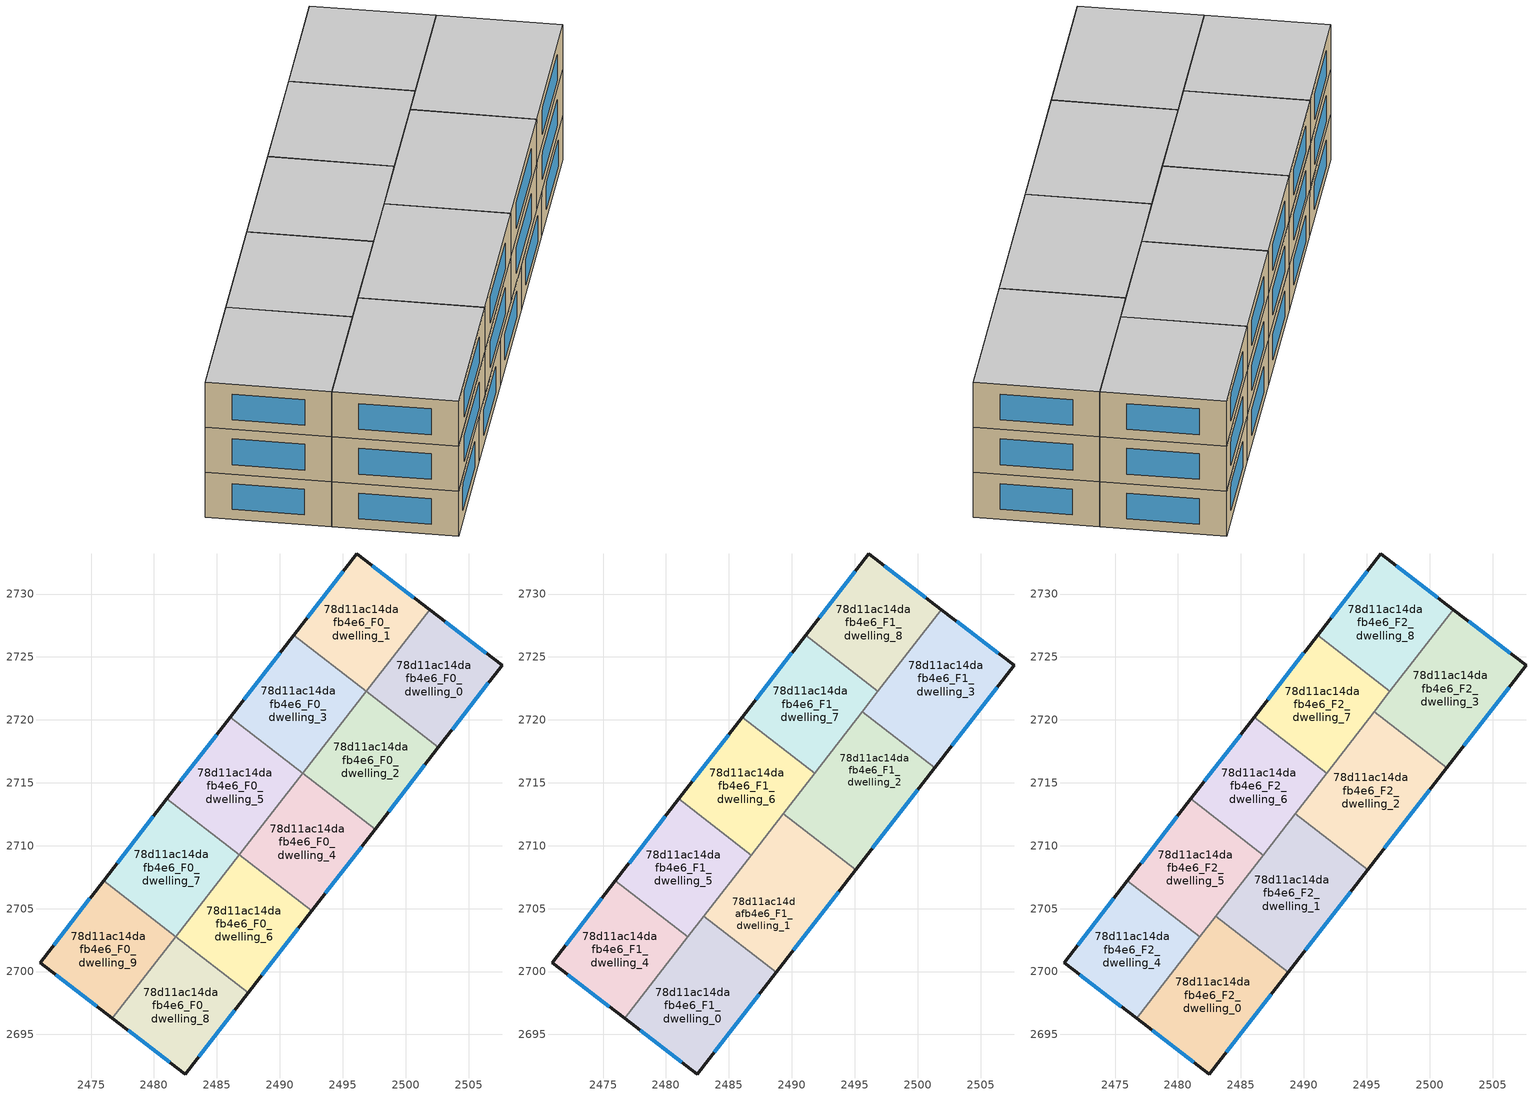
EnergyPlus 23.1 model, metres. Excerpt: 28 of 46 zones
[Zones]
78d11ac14dafb4e6_F0_dwelling_0
 floor ground (EU_floor_Construction): 2507.66,2724.33 2502.61,2717.81 2496.86,2722.26 2501.9,2728.76 z0
 wall outside (EU_wall_Construction): 2502.61,2717.81 2507.66,2724.33 2501.9,2728.76 z0:3
 wall to 78d11ac14dafb4e6_F0_dwelling_1 (EU_wall_Construction): 2501.9,2728.76 2496.86,2722.26 z0:3
 wall to 78d11ac14dafb4e6_F0_dwelling_2 (EU_wall_Construction): 2496.86,2722.26 2502.61,2717.81 z0:3
 window (EU_Window_Construction): 2506.43,2725.28 2503.13,2727.81 / 2503.69,2719.21 2506.58,2722.94 z0.64:2.36
78d11ac14dafb4e6_F0_dwelling_1
 floor ground (EU_floor_Construction): 2501.9,2728.76 2496.86,2722.26 2491.1,2726.73 2496.12,2733.21 z0
 wall outside (EU_wall_Construction): 2501.9,2728.76 2496.12,2733.21 2491.1,2726.73 z0:3
 wall to 78d11ac14dafb4e6_F0_dwelling_3 (EU_wall_Construction): 2491.1,2726.73 2496.85,2722.27 z0:3
 wall to 78d11ac14dafb4e6_F0_dwelling_2 (EU_wall_Construction): 2496.85,2722.27 2496.86,2722.26 z0:3
 window (EU_Window_Construction): 2495.04,2731.82 2492.17,2728.12 / 2500.66,2729.71 2497.36,2732.25 z0.64:2.36
78d11ac14dafb4e6_F0_dwelling_2
 floor ground (EU_floor_Construction): 2502.61,2717.81 2497.57,2711.31 2491.82,2715.77 2496.85,2722.27 z0
 wall outside (EU_wall_Construction): 2497.57,2711.31 2502.61,2717.81 z0:3
 wall to 78d11ac14dafb4e6_F0_dwelling_3 (EU_wall_Construction): 2496.85,2722.27 2491.82,2715.77 z0:3
 wall to 78d11ac14dafb4e6_F0_dwelling_4 (EU_wall_Construction): 2491.82,2715.77 2497.57,2711.31 z0:3
 window (EU_Window_Construction): 2498.65,2712.71 2501.53,2716.42 z0.64:2.36
78d11ac14dafb4e6_F0_dwelling_3
 floor ground (EU_floor_Construction): 2496.85,2722.27 2491.82,2715.77 2486.07,2720.23 2491.1,2726.73 z0
 wall outside (EU_wall_Construction): 2491.1,2726.73 2486.07,2720.23 z0:3
 wall to 78d11ac14dafb4e6_F0_dwelling_5 (EU_wall_Construction): 2486.07,2720.23 2491.82,2715.77 z0:3
 window (EU_Window_Construction): 2490.02,2725.34 2487.14,2721.62 z0.64:2.36
78d11ac14dafb4e6_F0_dwelling_4
 floor ground (EU_floor_Construction): 2497.57,2711.31 2492.54,2704.82 2486.79,2709.27 2491.82,2715.77 z0
 wall outside (EU_wall_Construction): 2492.54,2704.82 2497.57,2711.31 z0:3
 wall to 78d11ac14dafb4e6_F0_dwelling_5 (EU_wall_Construction): 2491.82,2715.77 2486.79,2709.27 z0:3
 wall to 78d11ac14dafb4e6_F0_dwelling_6 (EU_wall_Construction): 2486.79,2709.27 2492.54,2704.82 z0:3
 window (EU_Window_Construction): 2493.62,2706.21 2496.5,2709.92 z0.64:2.36
78d11ac14dafb4e6_F0_dwelling_5
 floor ground (EU_floor_Construction): 2491.82,2715.77 2486.79,2709.27 2481.03,2713.73 2486.07,2720.23 z0
 wall outside (EU_wall_Construction): 2486.07,2720.23 2481.03,2713.73 z0:3
 wall to 78d11ac14dafb4e6_F0_dwelling_7 (EU_wall_Construction): 2481.03,2713.73 2486.79,2709.27 z0:3
 window (EU_Window_Construction): 2484.99,2718.84 2482.11,2715.12 z0.64:2.36
 ceiling adiabatic (EU_roof_Construction): 2486.79,2709.27 2491.81,2715.76 2486.06,2720.22 2481.03,2713.73 z3
78d11ac14dafb4e6_F0_dwelling_6
 floor ground (EU_floor_Construction): 2492.54,2704.82 2487.51,2698.32 2481.75,2702.77 2486.79,2709.27 z0
 wall outside (EU_wall_Construction): 2487.51,2698.32 2492.54,2704.82 z0:3
 wall to 78d11ac14dafb4e6_F0_dwelling_7 (EU_wall_Construction): 2486.79,2709.27 2481.75,2702.77 z0:3
 wall to 78d11ac14dafb4e6_F0_dwelling_8 (EU_wall_Construction): 2481.75,2702.77 2487.51,2698.32 z0:3
 window (EU_Window_Construction): 2488.58,2699.71 2491.46,2703.42 z0.64:2.36
78d11ac14dafb4e6_F0_dwelling_7
 floor ground (EU_floor_Construction): 2486.79,2709.27 2481.75,2702.77 2476,2707.23 2481.03,2713.73 z0
 wall outside (EU_wall_Construction): 2481.03,2713.73 2476,2707.23 z0:3
 wall to 78d11ac14dafb4e6_F0_dwelling_9 (EU_wall_Construction): 2476,2707.23 2481.74,2702.78 z0:3
 wall to 78d11ac14dafb4e6_F0_dwelling_8 (EU_wall_Construction): 2481.74,2702.78 2481.75,2702.77 z0:3
 window (EU_Window_Construction): 2479.95,2712.34 2477.08,2708.62 z0.64:2.36
78d11ac14dafb4e6_F0_dwelling_8
 floor ground (EU_floor_Construction): 2487.51,2698.32 2482.49,2691.84 2476.71,2696.28 2481.74,2702.78 z0
 wall outside (EU_wall_Construction): 2476.71,2696.28 2482.49,2691.84 2487.51,2698.32 z0:3
 wall to 78d11ac14dafb4e6_F0_dwelling_9 (EU_wall_Construction): 2481.74,2702.78 2476.71,2696.28 z0:3
 window (EU_Window_Construction): 2483.56,2693.23 2486.43,2696.93 / 2477.95,2695.33 2481.25,2692.79 z0.64:2.36
78d11ac14dafb4e6_F0_dwelling_9
 floor ground (EU_floor_Construction): 2481.74,2702.78 2476.71,2696.28 2470.95,2700.71 2476,2707.23 z0
 wall outside (EU_wall_Construction): 2476,2707.23 2470.95,2700.71 2476.71,2696.28 z0:3
 window (EU_Window_Construction): 2474.92,2705.83 2472.03,2702.11 / 2472.18,2699.76 2475.47,2697.23 z0.64:2.36
78d11ac14dafb4e6_F1_dwelling_0
 floor to 78d11ac14dafb4e6_F0_dwelling_8 (EU_floor_Construction): 2487.51,2698.32 2482.49,2691.84 2476.72,2696.27 2481.75,2702.77 z3
 floor to 78d11ac14dafb4e6_F0_dwelling_6 (EU_floor_Construction): 2488.77,2699.95 2487.51,2698.32 2481.75,2702.77 2483.02,2704.41 z3
 wall outside (EU_wall_Construction): 2476.72,2696.27 2482.49,2691.84 2488.77,2699.95 z3:6
 wall to 78d11ac14dafb4e6_F1_dwelling_1 (EU_wall_Construction): 2488.77,2699.95 2483.02,2704.41 z3:6
 wall to 78d11ac14dafb4e6_F1_dwelling_4 (EU_wall_Construction): 2481.74,2702.76 2476.72,2696.27 z3:6
 wall to 78d11ac14dafb4e6_F1_dwelling_5 (EU_wall_Construction): 2483.02,2704.41 2481.74,2702.76 z3:6
 window (EU_Window_Construction): 2483.83,2693.58 2487.43,2698.21 / 2477.95,2695.32 2481.25,2692.79 z3.64:5.36
78d11ac14dafb4e6_F1_dwelling_1
 floor to 78d11ac14dafb4e6_F0_dwelling_6 (EU_floor_Construction): 2492.54,2704.82 2488.77,2699.95 2483.02,2704.41 2486.79,2709.27 z3
 floor to 78d11ac14dafb4e6_F0_dwelling_4 (EU_floor_Construction): 2495.07,2708.08 2492.54,2704.82 2486.79,2709.27 2489.31,2712.53 z3
 wall outside (EU_wall_Construction): 2488.77,2699.95 2495.07,2708.08 z3:6
 wall to 78d11ac14dafb4e6_F1_dwelling_2 (EU_wall_Construction): 2495.07,2708.08 2489.31,2712.53 z3:6
 wall to 78d11ac14dafb4e6_F1_dwelling_5 (EU_wall_Construction): 2486.78,2709.26 2483.02,2704.41 z3:6
 wall to 78d11ac14dafb4e6_F1_dwelling_6 (EU_wall_Construction): 2489.31,2712.53 2486.78,2709.26 z3:6
 window (EU_Window_Construction): 2490.12,2701.69 2493.72,2706.33 z3.64:5.36
78d11ac14dafb4e6_F1_dwelling_2
 floor to 78d11ac14dafb4e6_F0_dwelling_2 (EU_floor_Construction): 2501.36,2716.2 2497.57,2711.31 2491.82,2715.77 2495.6,2720.66 z3
 floor to 78d11ac14dafb4e6_F0_dwelling_4 (EU_floor_Construction): 2497.57,2711.31 2495.07,2708.08 2489.31,2712.53 2491.82,2715.77 z3
 wall outside (EU_wall_Construction): 2495.07,2708.08 2501.36,2716.2 z3:6
 wall to 78d11ac14dafb4e6_F1_dwelling_3 (EU_wall_Construction): 2501.36,2716.2 2495.6,2720.66 z3:6
 wall to 78d11ac14dafb4e6_F1_dwelling_7 (EU_wall_Construction): 2495.6,2720.66 2491.81,2715.76 z3:6
 wall to 78d11ac14dafb4e6_F1_dwelling_6 (EU_wall_Construction): 2491.81,2715.76 2489.31,2712.53 z3:6
 window (EU_Window_Construction): 2496.41,2709.82 2500.01,2714.46 z3.64:5.36
78d11ac14dafb4e6_F1_dwelling_3
 floor to 78d11ac14dafb4e6_F0_dwelling_0 (EU_floor_Construction): 2507.66,2724.33 2502.61,2717.81 2496.86,2722.26 2501.9,2728.76 z3
 floor to 78d11ac14dafb4e6_F0_dwelling_1 (EU_floor_Construction): 2501.9,2728.76 2496.86,2722.26 2496.86,2722.27 2501.89,2728.77 z3
 floor to 78d11ac14dafb4e6_F0_dwelling_2 (EU_floor_Construction): 2502.61,2717.81 2501.36,2716.2 2495.6,2720.66 2496.85,2722.27 z3
 wall outside (EU_wall_Construction): 2501.36,2716.2 2507.66,2724.33 2501.89,2728.77 z3:6
 wall to 78d11ac14dafb4e6_F1_dwelling_8 (EU_wall_Construction): 2501.89,2728.77 2496.85,2722.26 z3:6
 wall to 78d11ac14dafb4e6_F1_dwelling_7 (EU_wall_Construction): 2496.85,2722.26 2495.6,2720.66 z3:6
 window (EU_Window_Construction): 2506.42,2725.28 2503.13,2727.82 / 2502.71,2717.94 2506.31,2722.59 z3.64:5.36
78d11ac14dafb4e6_F1_dwelling_4
 floor to 78d11ac14dafb4e6_F0_dwelling_9 (EU_floor_Construction): 2481.73,2702.77 2476.71,2696.28 2470.95,2700.71 2475.99,2707.22 z3
 floor to 78d11ac14dafb4e6_F0_dwelling_8 (EU_floor_Construction): 2481.74,2702.76 2476.72,2696.27 2476.71,2696.28 2481.73,2702.77 z3
 wall outside (EU_wall_Construction): 2475.99,2707.22 2470.95,2700.71 2476.72,2696.27 z3:6
 wall to 78d11ac14dafb4e6_F1_dwelling_5 (EU_wall_Construction): 2481.74,2702.76 2475.99,2707.22 z3:6
 window (EU_Window_Construction): 2472.18,2699.76 2475.48,2697.22 / 2474.91,2705.82 2472.03,2702.1 z3.64:5.36
78d11ac14dafb4e6_F1_dwelling_5
 floor to 78d11ac14dafb4e6_F0_dwelling_7 (EU_floor_Construction): 2486.78,2709.26 2481.75,2702.77 2476,2707.23 2481.02,2713.72 z3
 floor to 78d11ac14dafb4e6_F0_dwelling_9 (EU_floor_Construction): 2481.74,2702.78 2481.73,2702.77 2475.99,2707.22 2476,2707.23 z3
 wall outside (EU_wall_Construction): 2481.02,2713.72 2475.99,2707.22 z3:6
 wall to 78d11ac14dafb4e6_F1_dwelling_6 (EU_wall_Construction): 2486.78,2709.26 2481.02,2713.72 z3:6
 window (EU_Window_Construction): 2479.94,2712.33 2477.07,2708.61 z3.64:5.36
78d11ac14dafb4e6_F1_dwelling_6
 floor to 78d11ac14dafb4e6_F0_dwelling_7 (EU_floor_Construction): 2486.79,2709.27 2486.78,2709.26 2481.02,2713.72 2481.03,2713.73 z3
 floor adiabatic (EU_floor_Construction): 2491.81,2715.76 2486.78,2709.26 2486.79,2709.27 2481.03,2713.73 2481.02,2713.72 2486.06,2720.22 z3
 wall outside (EU_wall_Construction): 2486.06,2720.22 2481.02,2713.72 z3:6
 wall to 78d11ac14dafb4e6_F1_dwelling_7 (EU_wall_Construction): 2491.81,2715.76 2486.06,2720.22 z3:6
 window (EU_Window_Construction): 2484.98,2718.83 2482.1,2715.11 z3.64:5.36
78d11ac14dafb4e6_F1_dwelling_7
 floor to 78d11ac14dafb4e6_F0_dwelling_3 (EU_floor_Construction): 2496.85,2722.26 2491.82,2715.77 2486.07,2720.23 2491.09,2726.72 z3
 floor to 78d11ac14dafb4e6_F0_dwelling_5 (EU_floor_Construction): 2491.82,2715.77 2491.81,2715.76 2486.06,2720.22 2486.07,2720.23 z3
 wall outside (EU_wall_Construction): 2491.09,2726.72 2486.06,2720.22 z3:6
 wall to 78d11ac14dafb4e6_F1_dwelling_8 (EU_wall_Construction): 2496.85,2722.26 2491.09,2726.72 z3:6
 window (EU_Window_Construction): 2490.01,2725.32 2487.14,2721.61 z3.64:5.36
78d11ac14dafb4e6_F1_dwelling_8
 floor to 78d11ac14dafb4e6_F0_dwelling_1 (EU_floor_Construction): 2501.89,2728.77 2496.85,2722.27 2491.1,2726.73 2496.12,2733.21 z3
 floor to 78d11ac14dafb4e6_F0_dwelling_3 (EU_floor_Construction): 2496.85,2722.27 2496.85,2722.26 2491.09,2726.72 2491.1,2726.73 z3
 wall outside (EU_wall_Construction): 2501.89,2728.77 2496.12,2733.21 2491.09,2726.72 z3:6
 window (EU_Window_Construction): 2495.04,2731.82 2492.17,2728.11 / 2500.65,2729.72 2497.35,2732.26 z3.64:5.36
78d11ac14dafb4e6_F2_dwelling_0
 floor to 78d11ac14dafb4e6_F1_dwelling_0 (EU_floor_Construction): 2488.77,2699.95 2482.49,2691.84 2476.72,2696.27 2483.02,2704.41 z6
 wall outside (EU_wall_Construction): 2476.72,2696.27 2482.49,2691.84 2488.77,2699.95 z6:9
 wall to 78d11ac14dafb4e6_F2_dwelling_1 (EU_wall_Construction): 2488.77,2699.95 2483.02,2704.41 z6:9
 wall to 78d11ac14dafb4e6_F2_dwelling_4 (EU_wall_Construction): 2481.74,2702.76 2476.72,2696.27 z6:9
 wall to 78d11ac14dafb4e6_F2_dwelling_5 (EU_wall_Construction): 2483.02,2704.41 2481.74,2702.76 z6:9
 window (EU_Window_Construction): 2483.83,2693.58 2487.43,2698.21 / 2477.95,2695.32 2481.25,2692.79 z6.64:8.36
 ceiling to 78d11ac14dafb4e6_F3_dwelling_0 (EU_floor_Construction): 2482.49,2691.84 2488.77,2699.95 2483.02,2704.41 2476.72,2696.27 z9
78d11ac14dafb4e6_F2_dwelling_1
 floor to 78d11ac14dafb4e6_F1_dwelling_1 (EU_floor_Construction): 2495.07,2708.08 2488.77,2699.95 2483.02,2704.41 2489.31,2712.53 z6
 wall outside (EU_wall_Construction): 2488.77,2699.95 2495.07,2708.08 z6:9
 wall to 78d11ac14dafb4e6_F2_dwelling_2 (EU_wall_Construction): 2495.07,2708.08 2489.31,2712.53 z6:9
 wall to 78d11ac14dafb4e6_F2_dwelling_5 (EU_wall_Construction): 2486.78,2709.26 2483.02,2704.41 z6:9
 wall to 78d11ac14dafb4e6_F2_dwelling_6 (EU_wall_Construction): 2489.31,2712.53 2486.78,2709.26 z6:9
 window (EU_Window_Construction): 2490.12,2701.69 2493.72,2706.33 z6.64:8.36
 ceiling to 78d11ac14dafb4e6_F3_dwelling_1 (EU_floor_Construction): 2488.77,2699.95 2495.07,2708.08 2489.31,2712.53 2483.02,2704.41 z9
78d11ac14dafb4e6_F2_dwelling_2
 floor to 78d11ac14dafb4e6_F1_dwelling_2 (EU_floor_Construction): 2501.36,2716.2 2495.07,2708.08 2489.31,2712.53 2495.6,2720.66 z6
 wall outside (EU_wall_Construction): 2495.07,2708.08 2501.36,2716.2 z6:9
 wall to 78d11ac14dafb4e6_F2_dwelling_3 (EU_wall_Construction): 2501.36,2716.2 2495.6,2720.66 z6:9
 wall to 78d11ac14dafb4e6_F2_dwelling_7 (EU_wall_Construction): 2495.6,2720.66 2491.81,2715.76 z6:9
 wall to 78d11ac14dafb4e6_F2_dwelling_6 (EU_wall_Construction): 2491.81,2715.76 2489.31,2712.53 z6:9
 window (EU_Window_Construction): 2496.41,2709.82 2500.01,2714.46 z6.64:8.36
 ceiling to 78d11ac14dafb4e6_F3_dwelling_2 (EU_floor_Construction): 2495.07,2708.08 2501.36,2716.2 2495.6,2720.66 2489.31,2712.53 z9
78d11ac14dafb4e6_F2_dwelling_3
 floor to 78d11ac14dafb4e6_F1_dwelling_3 (EU_floor_Construction): 2507.66,2724.33 2501.36,2716.2 2495.6,2720.66 2501.89,2728.77 z6
 wall outside (EU_wall_Construction): 2501.36,2716.2 2507.66,2724.33 2501.89,2728.77 z6:9
 wall to 78d11ac14dafb4e6_F2_dwelling_8 (EU_wall_Construction): 2501.89,2728.77 2496.85,2722.26 z6:9
 wall to 78d11ac14dafb4e6_F2_dwelling_7 (EU_wall_Construction): 2496.85,2722.26 2495.6,2720.66 z6:9
 window (EU_Window_Construction): 2506.42,2725.28 2503.13,2727.82 / 2502.71,2717.94 2506.31,2722.59 z6.64:8.36
 ceiling to 78d11ac14dafb4e6_F3_dwelling_3 (EU_floor_Construction): 2501.36,2716.2 2507.66,2724.33 2501.89,2728.77 2495.6,2720.66 z9
78d11ac14dafb4e6_F2_dwelling_4
 floor to 78d11ac14dafb4e6_F1_dwelling_4 (EU_floor_Construction): 2481.74,2702.76 2476.72,2696.27 2470.95,2700.71 2475.99,2707.22 z6
 wall outside (EU_wall_Construction): 2475.99,2707.22 2470.95,2700.71 2476.72,2696.27 z6:9
 wall to 78d11ac14dafb4e6_F2_dwelling_5 (EU_wall_Construction): 2481.74,2702.76 2475.99,2707.22 z6:9
 window (EU_Window_Construction): 2472.18,2699.76 2475.48,2697.22 / 2474.91,2705.82 2472.03,2702.1 z6.64:8.36
 ceiling to 78d11ac14dafb4e6_F3_dwelling_4 (EU_floor_Construction): 2476.72,2696.27 2481.74,2702.76 2475.99,2707.22 2470.95,2700.71 z9
78d11ac14dafb4e6_F2_dwelling_5
 floor to 78d11ac14dafb4e6_F1_dwelling_5 (EU_floor_Construction): 2486.78,2709.26 2481.74,2702.76 2475.99,2707.22 2481.02,2713.72 z6
 wall outside (EU_wall_Construction): 2481.02,2713.72 2475.99,2707.22 z6:9
 wall to 78d11ac14dafb4e6_F2_dwelling_6 (EU_wall_Construction): 2486.78,2709.26 2481.02,2713.72 z6:9
 window (EU_Window_Construction): 2479.94,2712.33 2477.07,2708.61 z6.64:8.36
 ceiling to 78d11ac14dafb4e6_F3_dwelling_5 (EU_floor_Construction): 2481.74,2702.76 2486.78,2709.26 2481.02,2713.72 2475.99,2707.22 z9
78d11ac14dafb4e6_F2_dwelling_6
 floor to 78d11ac14dafb4e6_F1_dwelling_6 (EU_floor_Construction): 2491.81,2715.76 2486.78,2709.26 2481.02,2713.72 2486.06,2720.22 z6
 wall outside (EU_wall_Construction): 2486.06,2720.22 2481.02,2713.72 z6:9
 wall to 78d11ac14dafb4e6_F2_dwelling_7 (EU_wall_Construction): 2491.81,2715.76 2486.06,2720.22 z6:9
 window (EU_Window_Construction): 2484.98,2718.83 2482.1,2715.11 z6.64:8.36
 ceiling to 78d11ac14dafb4e6_F3_dwelling_6 (EU_floor_Construction): 2486.78,2709.26 2491.81,2715.76 2486.06,2720.22 2481.02,2713.72 z9
78d11ac14dafb4e6_F2_dwelling_7
 floor to 78d11ac14dafb4e6_F1_dwelling_7 (EU_floor_Construction): 2496.85,2722.26 2491.81,2715.76 2486.06,2720.22 2491.09,2726.72 z6
 wall outside (EU_wall_Construction): 2491.09,2726.72 2486.06,2720.22 z6:9
 wall to 78d11ac14dafb4e6_F2_dwelling_8 (EU_wall_Construction): 2496.85,2722.26 2491.09,2726.72 z6:9
 window (EU_Window_Construction): 2490.01,2725.32 2487.14,2721.61 z6.64:8.36
 ceiling to 78d11ac14dafb4e6_F3_dwelling_7 (EU_floor_Construction): 2491.81,2715.76 2496.85,2722.26 2491.09,2726.72 2486.06,2720.22 z9
78d11ac14dafb4e6_F2_dwelling_8
 floor to 78d11ac14dafb4e6_F1_dwelling_8 (EU_floor_Construction): 2501.89,2728.77 2496.85,2722.26 2491.09,2726.72 2496.12,2733.21 z6
 wall outside (EU_wall_Construction): 2501.89,2728.77 2496.12,2733.21 2491.09,2726.72 z6:9
 window (EU_Window_Construction): 2495.04,2731.82 2492.17,2728.11 / 2500.65,2729.72 2497.35,2732.26 z6.64:8.36
 ceiling to 78d11ac14dafb4e6_F3_dwelling_8 (EU_floor_Construction): 2496.85,2722.26 2501.89,2728.77 2496.12,2733.21 2491.09,2726.72 z9
[Building]
EU S2 Campaign: North Axis=0; Terrain=City; Solar Distribution=FullExterior
[Site:Location]
Yerevan-Zvartnots.Intl.AP: Latitude=40.15; Longitude=44.383; Time Zone=4; Elevation=854
[SizingPeriod:WeatherFileDays]
AnnualSizingPeriod: Begin Month=1; Begin Day of Month=1; End Month=12; End Day of Month=31; Day of Week for Start Day=Monday; Use Weather File Daylight Saving Period=No; Use Weather File Rain and Snow Indicators=No
[MATERIAL]
EU_InternalMass_Material: Roughness=MediumRough; Thickness=0.1; Conductivity=1; Density=1800; Specific Heat=900; Thermal Absorptance=0.9; Solar Absorptance=0.7; Visible Absorptance=0.7
[MATERIAL:NOMASS] Roughness=MediumRough; Thermal Absorptance=0.9; Solar Absorptance=0.7; Visible Absorptance=0.7
Name | Thermal Resistance
EU_wall_NoMass | 1.05043
EU_roof_NoMass | 1.45357
EU_floor_NoMass | 0.478065
[WINDOWMATERIAL:SIMPLEGLAZINGSYSTEM]
EU_Window_SimpleGlazing: UFactor=2.5566; Solar Heat Gain Coefficient=0.75; Visible Transmittance=0.75
[CONSTRUCTION]
EU_wall_Construction: EU_wall_NoMass
EU_roof_Construction: EU_roof_NoMass
EU_floor_Construction: EU_floor_NoMass
EU_Window_Construction: EU_Window_SimpleGlazing
EU_InternalMass_Construction: EU_InternalMass_Material
[ZONE] Type=1; Multiplier=1; Ceiling Height=autocalculate; Floor Area=autocalculate; Part of Total Floor Area=Yes
Name | Volume
78d11ac14dafb4e6_F0_dwelling_0; 78d11ac14dafb4e6_F0_dwelling_9 | 179.514
78d11ac14dafb4e6_F1_dwelling_0; 78d11ac14dafb4e6_F2_dwelling_0 | 224.368
78d11ac14dafb4e6_F0_dwelling_1 | 179.522
78d11ac14dafb4e6_F1_dwelling_1; 78d11ac14dafb4e6_F2_dwelling_1 | 224.355
78d11ac14dafb4e6_F0_dwelling_2; 78d11ac14dafb4e6_F1_dwelling_5; 78d11ac14dafb4e6_F2_dwelling_5; 78d11ac14dafb4e6_F1_dwelling_6; 78d11ac14dafb4e6_F2_dwelling_6 | 179.528
78d11ac14dafb4e6_F1_dwelling_2; 78d11ac14dafb4e6_F2_dwelling_2 | 224.392
78d11ac14dafb4e6_F0_dwelling_3; 78d11ac14dafb4e6_F1_dwelling_7; 78d11ac14dafb4e6_F2_dwelling_7 | 179.496
78d11ac14dafb4e6_F1_dwelling_3; 78d11ac14dafb4e6_F2_dwelling_3 | 224.373
78d11ac14dafb4e6_F0_dwelling_4 | 179.511
78d11ac14dafb4e6_F1_dwelling_4; 78d11ac14dafb4e6_F2_dwelling_4; 78d11ac14dafb4e6_F1_dwelling_8; 78d11ac14dafb4e6_F2_dwelling_8 | 179.518
78d11ac14dafb4e6_F0_dwelling_5 | 179.495
78d11ac14dafb4e6_F0_dwelling_6 | 179.527
78d11ac14dafb4e6_F0_dwelling_7 | 179.526
78d11ac14dafb4e6_F0_dwelling_8 | 179.521
[INTERNALMASS] Construction=EU_InternalMass_Construction
Name | Zone or ZoneList | Surface Area
78d11ac14dafb4e6_F0_dwelling_0_EU_InternalMass | 78d11ac14dafb4e6_F0_dwelling_0 | 59.8379
78d11ac14dafb4e6_F0_dwelling_1_EU_InternalMass | 78d11ac14dafb4e6_F0_dwelling_1 | 59.8404
78d11ac14dafb4e6_F0_dwelling_2_EU_InternalMass | 78d11ac14dafb4e6_F0_dwelling_2 | 59.8427
78d11ac14dafb4e6_F0_dwelling_3_EU_InternalMass | 78d11ac14dafb4e6_F0_dwelling_3 | 59.8318
78d11ac14dafb4e6_F0_dwelling_4_EU_InternalMass | 78d11ac14dafb4e6_F0_dwelling_4 | 59.8368
78d11ac14dafb4e6_F0_dwelling_5_EU_InternalMass | 78d11ac14dafb4e6_F0_dwelling_5 | 59.8318
78d11ac14dafb4e6_F0_dwelling_6_EU_InternalMass | 78d11ac14dafb4e6_F0_dwelling_6 | 59.8427
78d11ac14dafb4e6_F0_dwelling_7_EU_InternalMass | 78d11ac14dafb4e6_F0_dwelling_7 | 59.842
78d11ac14dafb4e6_F0_dwelling_8_EU_InternalMass | 78d11ac14dafb4e6_F0_dwelling_8 | 59.8404
78d11ac14dafb4e6_F0_dwelling_9_EU_InternalMass | 78d11ac14dafb4e6_F0_dwelling_9 | 59.8379
78d11ac14dafb4e6_F1_dwelling_0_EU_InternalMass | 78d11ac14dafb4e6_F1_dwelling_0 | 74.7892
78d11ac14dafb4e6_F1_dwelling_1_EU_InternalMass | 78d11ac14dafb4e6_F1_dwelling_1 | 74.7853
78d11ac14dafb4e6_F1_dwelling_2_EU_InternalMass | 78d11ac14dafb4e6_F1_dwelling_2 | 74.8011
78d11ac14dafb4e6_F1_dwelling_3_EU_InternalMass | 78d11ac14dafb4e6_F1_dwelling_3 | 74.791
78d11ac14dafb4e6_F1_dwelling_4_EU_InternalMass | 78d11ac14dafb4e6_F1_dwelling_4 | 59.8393
78d11ac14dafb4e6_F1_dwelling_5_EU_InternalMass | 78d11ac14dafb4e6_F1_dwelling_5 | 59.8427
78d11ac14dafb4e6_F1_dwelling_6_EU_InternalMass | 78d11ac14dafb4e6_F1_dwelling_6 | 59.8427
78d11ac14dafb4e6_F1_dwelling_7_EU_InternalMass | 78d11ac14dafb4e6_F1_dwelling_7 | 59.8318
78d11ac14dafb4e6_F1_dwelling_8_EU_InternalMass | 78d11ac14dafb4e6_F1_dwelling_8 | 59.8393
78d11ac14dafb4e6_F2_dwelling_0_EU_InternalMass | 78d11ac14dafb4e6_F2_dwelling_0 | 74.7892
78d11ac14dafb4e6_F2_dwelling_1_EU_InternalMass | 78d11ac14dafb4e6_F2_dwelling_1 | 74.7853
78d11ac14dafb4e6_F2_dwelling_2_EU_InternalMass | 78d11ac14dafb4e6_F2_dwelling_2 | 74.8011
78d11ac14dafb4e6_F2_dwelling_3_EU_InternalMass | 78d11ac14dafb4e6_F2_dwelling_3 | 74.791
78d11ac14dafb4e6_F2_dwelling_4_EU_InternalMass | 78d11ac14dafb4e6_F2_dwelling_4 | 59.8393
78d11ac14dafb4e6_F2_dwelling_5_EU_InternalMass | 78d11ac14dafb4e6_F2_dwelling_5 | 59.8427
78d11ac14dafb4e6_F2_dwelling_6_EU_InternalMass | 78d11ac14dafb4e6_F2_dwelling_6 | 59.8427
78d11ac14dafb4e6_F2_dwelling_7_EU_InternalMass | 78d11ac14dafb4e6_F2_dwelling_7 | 59.8318
78d11ac14dafb4e6_F2_dwelling_8_EU_InternalMass | 78d11ac14dafb4e6_F2_dwelling_8 | 59.8393
[OTHEREQUIPMENT] Fuel Type=Electricity; Design Level Calculation Method=Watts/Area; Power per Zone Floor Area=1; Fraction Latent=0; Fraction Radiant=0; Fraction Lost=0; Carbon Dioxide Generation Rate=0; EndUse Subcategory=EU_Step8_InternalGains
Name | Zone or ZoneList or Space or SpaceList | Schedule
EU_Step8_InternalGain_78d11ac14dafb4e6_F0_dwelling_0_f000 | 78d11ac14dafb4e6_F0_dwelling_0 | EU_Step8_GainSchedule_78d11ac14dafb4e6_F0_dwelling_0_f000
EU_Step8_InternalGain_78d11ac14dafb4e6_F0_dwelling_1_f000 | 78d11ac14dafb4e6_F0_dwelling_1 | EU_Step8_GainSchedule_78d11ac14dafb4e6_F0_dwelling_1_f000
EU_Step8_InternalGain_78d11ac14dafb4e6_F0_dwelling_2_f000 | 78d11ac14dafb4e6_F0_dwelling_2 | EU_Step8_GainSchedule_78d11ac14dafb4e6_F0_dwelling_2_f000
EU_Step8_InternalGain_78d11ac14dafb4e6_F0_dwelling_3_f000 | 78d11ac14dafb4e6_F0_dwelling_3 | EU_Step8_GainSchedule_78d11ac14dafb4e6_F0_dwelling_3_f000
EU_Step8_InternalGain_78d11ac14dafb4e6_F0_dwelling_4_f000 | 78d11ac14dafb4e6_F0_dwelling_4 | EU_Step8_GainSchedule_78d11ac14dafb4e6_F0_dwelling_4_f000
EU_Step8_InternalGain_78d11ac14dafb4e6_F0_dwelling_5_f000 | 78d11ac14dafb4e6_F0_dwelling_5 | EU_Step8_GainSchedule_78d11ac14dafb4e6_F0_dwelling_5_f000
EU_Step8_InternalGain_78d11ac14dafb4e6_F0_dwelling_6_f000 | 78d11ac14dafb4e6_F0_dwelling_6 | EU_Step8_GainSchedule_78d11ac14dafb4e6_F0_dwelling_6_f000
EU_Step8_InternalGain_78d11ac14dafb4e6_F0_dwelling_7_f000 | 78d11ac14dafb4e6_F0_dwelling_7 | EU_Step8_GainSchedule_78d11ac14dafb4e6_F0_dwelling_7_f000
EU_Step8_InternalGain_78d11ac14dafb4e6_F0_dwelling_8_f000 | 78d11ac14dafb4e6_F0_dwelling_8 | EU_Step8_GainSchedule_78d11ac14dafb4e6_F0_dwelling_8_f000
EU_Step8_InternalGain_78d11ac14dafb4e6_F0_dwelling_9_f000 | 78d11ac14dafb4e6_F0_dwelling_9 | EU_Step8_GainSchedule_78d11ac14dafb4e6_F0_dwelling_9_f000
EU_Step8_InternalGain_78d11ac14dafb4e6_F1_dwelling_0_f000 | 78d11ac14dafb4e6_F1_dwelling_0 | EU_Step8_GainSchedule_78d11ac14dafb4e6_F1_dwelling_0_f000
EU_Step8_InternalGain_78d11ac14dafb4e6_F1_dwelling_1_f000 | 78d11ac14dafb4e6_F1_dwelling_1 | EU_Step8_GainSchedule_78d11ac14dafb4e6_F1_dwelling_1_f000
EU_Step8_InternalGain_78d11ac14dafb4e6_F1_dwelling_2_f000 | 78d11ac14dafb4e6_F1_dwelling_2 | EU_Step8_GainSchedule_78d11ac14dafb4e6_F1_dwelling_2_f000
EU_Step8_InternalGain_78d11ac14dafb4e6_F1_dwelling_3_f000 | 78d11ac14dafb4e6_F1_dwelling_3 | EU_Step8_GainSchedule_78d11ac14dafb4e6_F1_dwelling_3_f000
EU_Step8_InternalGain_78d11ac14dafb4e6_F1_dwelling_4_f000 | 78d11ac14dafb4e6_F1_dwelling_4 | EU_Step8_GainSchedule_78d11ac14dafb4e6_F1_dwelling_4_f000
EU_Step8_InternalGain_78d11ac14dafb4e6_F1_dwelling_5_f000 | 78d11ac14dafb4e6_F1_dwelling_5 | EU_Step8_GainSchedule_78d11ac14dafb4e6_F1_dwelling_5_f000
EU_Step8_InternalGain_78d11ac14dafb4e6_F1_dwelling_6_f000 | 78d11ac14dafb4e6_F1_dwelling_6 | EU_Step8_GainSchedule_78d11ac14dafb4e6_F1_dwelling_6_f000
EU_Step8_InternalGain_78d11ac14dafb4e6_F1_dwelling_7_f000 | 78d11ac14dafb4e6_F1_dwelling_7 | EU_Step8_GainSchedule_78d11ac14dafb4e6_F1_dwelling_7_f000
EU_Step8_InternalGain_78d11ac14dafb4e6_F1_dwelling_8_f000 | 78d11ac14dafb4e6_F1_dwelling_8 | EU_Step8_GainSchedule_78d11ac14dafb4e6_F1_dwelling_8_f000
EU_Step8_InternalGain_78d11ac14dafb4e6_F2_dwelling_0_f000 | 78d11ac14dafb4e6_F2_dwelling_0 | EU_Step8_GainSchedule_78d11ac14dafb4e6_F2_dwelling_0_f000
EU_Step8_InternalGain_78d11ac14dafb4e6_F2_dwelling_1_f000 | 78d11ac14dafb4e6_F2_dwelling_1 | EU_Step8_GainSchedule_78d11ac14dafb4e6_F2_dwelling_1_f000
EU_Step8_InternalGain_78d11ac14dafb4e6_F2_dwelling_2_f000 | 78d11ac14dafb4e6_F2_dwelling_2 | EU_Step8_GainSchedule_78d11ac14dafb4e6_F2_dwelling_2_f000
EU_Step8_InternalGain_78d11ac14dafb4e6_F2_dwelling_3_f000 | 78d11ac14dafb4e6_F2_dwelling_3 | EU_Step8_GainSchedule_78d11ac14dafb4e6_F2_dwelling_3_f000
EU_Step8_InternalGain_78d11ac14dafb4e6_F2_dwelling_4_f000 | 78d11ac14dafb4e6_F2_dwelling_4 | EU_Step8_GainSchedule_78d11ac14dafb4e6_F2_dwelling_4_f000
EU_Step8_InternalGain_78d11ac14dafb4e6_F2_dwelling_5_f000 | 78d11ac14dafb4e6_F2_dwelling_5 | EU_Step8_GainSchedule_78d11ac14dafb4e6_F2_dwelling_5_f000
EU_Step8_InternalGain_78d11ac14dafb4e6_F2_dwelling_6_f000 | 78d11ac14dafb4e6_F2_dwelling_6 | EU_Step8_GainSchedule_78d11ac14dafb4e6_F2_dwelling_6_f000
EU_Step8_InternalGain_78d11ac14dafb4e6_F2_dwelling_7_f000 | 78d11ac14dafb4e6_F2_dwelling_7 | EU_Step8_GainSchedule_78d11ac14dafb4e6_F2_dwelling_7_f000
EU_Step8_InternalGain_78d11ac14dafb4e6_F2_dwelling_8_f000 | 78d11ac14dafb4e6_F2_dwelling_8 | EU_Step8_GainSchedule_78d11ac14dafb4e6_F2_dwelling_8_f000
[ZONEVENTILATION:DESIGNFLOWRATE] Schedule=EU_AlwaysOn; Design Flow Rate Calculation Method=AirChanges/Hour; Air Changes per Hour=0.557805; Ventilation Type=Natural; Fan Pressure Rise=0; Fan Total Efficiency=1; Constant Term Coefficient=1; Temperature Term Coefficient=0; Velocity Term Coefficient=0; Velocity Squared Term Coefficient=0; Minimum Indoor Temperature=-100; Maximum Indoor Temperature=100; Delta Temperature=-100; Minimum Outdoor Temperature=-100; Maximum Outdoor Temperature=100; Maximum Wind Speed=40
Name | Zone or ZoneList or Space or SpaceList
EU_ConstantAir_78d11ac14dafb4e6_F0_dwelling_0 | 78d11ac14dafb4e6_F0_dwelling_0
EU_ConstantAir_78d11ac14dafb4e6_F0_dwelling_1 | 78d11ac14dafb4e6_F0_dwelling_1
EU_ConstantAir_78d11ac14dafb4e6_F0_dwelling_2 | 78d11ac14dafb4e6_F0_dwelling_2
EU_ConstantAir_78d11ac14dafb4e6_F0_dwelling_3 | 78d11ac14dafb4e6_F0_dwelling_3
EU_ConstantAir_78d11ac14dafb4e6_F0_dwelling_4 | 78d11ac14dafb4e6_F0_dwelling_4
EU_ConstantAir_78d11ac14dafb4e6_F0_dwelling_5 | 78d11ac14dafb4e6_F0_dwelling_5
EU_ConstantAir_78d11ac14dafb4e6_F0_dwelling_6 | 78d11ac14dafb4e6_F0_dwelling_6
EU_ConstantAir_78d11ac14dafb4e6_F0_dwelling_7 | 78d11ac14dafb4e6_F0_dwelling_7
EU_ConstantAir_78d11ac14dafb4e6_F0_dwelling_8 | 78d11ac14dafb4e6_F0_dwelling_8
EU_ConstantAir_78d11ac14dafb4e6_F0_dwelling_9 | 78d11ac14dafb4e6_F0_dwelling_9
EU_ConstantAir_78d11ac14dafb4e6_F1_dwelling_0 | 78d11ac14dafb4e6_F1_dwelling_0
EU_ConstantAir_78d11ac14dafb4e6_F1_dwelling_1 | 78d11ac14dafb4e6_F1_dwelling_1
EU_ConstantAir_78d11ac14dafb4e6_F1_dwelling_2 | 78d11ac14dafb4e6_F1_dwelling_2
EU_ConstantAir_78d11ac14dafb4e6_F1_dwelling_3 | 78d11ac14dafb4e6_F1_dwelling_3
EU_ConstantAir_78d11ac14dafb4e6_F1_dwelling_4 | 78d11ac14dafb4e6_F1_dwelling_4
EU_ConstantAir_78d11ac14dafb4e6_F1_dwelling_5 | 78d11ac14dafb4e6_F1_dwelling_5
EU_ConstantAir_78d11ac14dafb4e6_F1_dwelling_6 | 78d11ac14dafb4e6_F1_dwelling_6
EU_ConstantAir_78d11ac14dafb4e6_F1_dwelling_7 | 78d11ac14dafb4e6_F1_dwelling_7
EU_ConstantAir_78d11ac14dafb4e6_F1_dwelling_8 | 78d11ac14dafb4e6_F1_dwelling_8
EU_ConstantAir_78d11ac14dafb4e6_F2_dwelling_0 | 78d11ac14dafb4e6_F2_dwelling_0
EU_ConstantAir_78d11ac14dafb4e6_F2_dwelling_1 | 78d11ac14dafb4e6_F2_dwelling_1
EU_ConstantAir_78d11ac14dafb4e6_F2_dwelling_2 | 78d11ac14dafb4e6_F2_dwelling_2
EU_ConstantAir_78d11ac14dafb4e6_F2_dwelling_3 | 78d11ac14dafb4e6_F2_dwelling_3
EU_ConstantAir_78d11ac14dafb4e6_F2_dwelling_4 | 78d11ac14dafb4e6_F2_dwelling_4
EU_ConstantAir_78d11ac14dafb4e6_F2_dwelling_5 | 78d11ac14dafb4e6_F2_dwelling_5
EU_ConstantAir_78d11ac14dafb4e6_F2_dwelling_6 | 78d11ac14dafb4e6_F2_dwelling_6
EU_ConstantAir_78d11ac14dafb4e6_F2_dwelling_7 | 78d11ac14dafb4e6_F2_dwelling_7
EU_ConstantAir_78d11ac14dafb4e6_F2_dwelling_8 | 78d11ac14dafb4e6_F2_dwelling_8
[HVACTEMPLATE:THERMOSTAT] Constant Heating Setpoint=20; Constant Cooling Setpoint=50
EU_HeatOnly_78d11ac14dafb4e6_F0_dwelling_0; EU_HeatOnly_78d11ac14dafb4e6_F0_dwelling_1; EU_HeatOnly_78d11ac14dafb4e6_F0_dwelling_2; EU_HeatOnly_78d11ac14dafb4e6_F0_dwelling_3; EU_HeatOnly_78d11ac14dafb4e6_F0_dwelling_4; EU_HeatOnly_78d11ac14dafb4e6_F0_dwelling_5; EU_HeatOnly_78d11ac14dafb4e6_F0_dwelling_6; EU_HeatOnly_78d11ac14dafb4e6_F0_dwelling_7; EU_HeatOnly_78d11ac14dafb4e6_F0_dwelling_8; EU_HeatOnly_78d11ac14dafb4e6_F0_dwelling_9; EU_HeatOnly_78d11ac14dafb4e6_F1_dwelling_0; EU_HeatOnly_78d11ac14dafb4e6_F1_dwelling_1; EU_HeatOnly_78d11ac14dafb4e6_F1_dwelling_2; EU_HeatOnly_78d11ac14dafb4e6_F1_dwelling_3; EU_HeatOnly_78d11ac14dafb4e6_F1_dwelling_4; EU_HeatOnly_78d11ac14dafb4e6_F1_dwelling_5; EU_HeatOnly_78d11ac14dafb4e6_F1_dwelling_6; EU_HeatOnly_78d11ac14dafb4e6_F1_dwelling_7; EU_HeatOnly_78d11ac14dafb4e6_F1_dwelling_8; EU_HeatOnly_78d11ac14dafb4e6_F2_dwelling_0; EU_HeatOnly_78d11ac14dafb4e6_F2_dwelling_1; EU_HeatOnly_78d11ac14dafb4e6_F2_dwelling_2; EU_HeatOnly_78d11ac14dafb4e6_F2_dwelling_3; EU_HeatOnly_78d11ac14dafb4e6_F2_dwelling_4; EU_HeatOnly_78d11ac14dafb4e6_F2_dwelling_5; EU_HeatOnly_78d11ac14dafb4e6_F2_dwelling_6; EU_HeatOnly_78d11ac14dafb4e6_F2_dwelling_7; EU_HeatOnly_78d11ac14dafb4e6_F2_dwelling_8; EU_HeatOnly_78d11ac14dafb4e6_F3_dwelling_0; EU_HeatOnly_78d11ac14dafb4e6_F3_dwelling_1; EU_HeatOnly_78d11ac14dafb4e6_F3_dwelling_2; EU_HeatOnly_78d11ac14dafb4e6_F3_dwelling_3; EU_HeatOnly_78d11ac14dafb4e6_F3_dwelling_4; EU_HeatOnly_78d11ac14dafb4e6_F3_dwelling_5; EU_HeatOnly_78d11ac14dafb4e6_F3_dwelling_6; EU_HeatOnly_78d11ac14dafb4e6_F3_dwelling_7; EU_HeatOnly_78d11ac14dafb4e6_F3_dwelling_8; EU_HeatOnly_78d11ac14dafb4e6_F4_dwelling_0; EU_HeatOnly_78d11ac14dafb4e6_F4_dwelling_1; EU_HeatOnly_78d11ac14dafb4e6_F4_dwelling_2; EU_HeatOnly_78d11ac14dafb4e6_F4_dwelling_3; EU_HeatOnly_78d11ac14dafb4e6_F4_dwelling_4; EU_HeatOnly_78d11ac14dafb4e6_F4_dwelling_5; EU_HeatOnly_78d11ac14dafb4e6_F4_dwelling_6; EU_HeatOnly_78d11ac14dafb4e6_F4_dwelling_7; EU_HeatOnly_78d11ac14dafb4e6_F4_dwelling_8
[HVACTEMPLATE:ZONE:IDEALLOADSAIRSYSTEM] System Availability Schedule=EU_AlwaysOn; Maximum Heating Supply Air Temperature=50; Minimum Cooling Supply Air Temperature=13; Maximum Heating Supply Air Humidity Ratio=0.0156; Minimum Cooling Supply Air Humidity Ratio=0.0077; Heating Limit=NoLimit; Cooling Limit=NoLimit; Heating Availability Schedule=EU_AlwaysOn; Cooling Availability Schedule=EU_CoolingOff; Dehumidification Control Type=ConstantSensibleHeatRatio; Cooling Sensible Heat Ratio=0.7; Dehumidification Setpoint=60; Humidification Control Type=None; Humidification Setpoint=30; Outdoor Air Method=None; Outdoor Air Flow Rate per Person=0.00944; Outdoor Air Flow Rate per Zone Floor Area=0; Outdoor Air Flow Rate per Zone=0; Demand Controlled Ventilation Type=None; Outdoor Air Economizer Type=NoEconomizer; Heat Recovery Type=None; Sensible Heat Recovery Effectiveness=0.7; Latent Heat Recovery Effectiveness=0.65
Name | Template Thermostat
78d11ac14dafb4e6_F0_dwelling_0 | EU_HeatOnly_78d11ac14dafb4e6_F0_dwelling_0
78d11ac14dafb4e6_F0_dwelling_1 | EU_HeatOnly_78d11ac14dafb4e6_F0_dwelling_1
78d11ac14dafb4e6_F0_dwelling_2 | EU_HeatOnly_78d11ac14dafb4e6_F0_dwelling_2
78d11ac14dafb4e6_F0_dwelling_3 | EU_HeatOnly_78d11ac14dafb4e6_F0_dwelling_3
78d11ac14dafb4e6_F0_dwelling_4 | EU_HeatOnly_78d11ac14dafb4e6_F0_dwelling_4
78d11ac14dafb4e6_F0_dwelling_5 | EU_HeatOnly_78d11ac14dafb4e6_F0_dwelling_5
78d11ac14dafb4e6_F0_dwelling_6 | EU_HeatOnly_78d11ac14dafb4e6_F0_dwelling_6
78d11ac14dafb4e6_F0_dwelling_7 | EU_HeatOnly_78d11ac14dafb4e6_F0_dwelling_7
78d11ac14dafb4e6_F0_dwelling_8 | EU_HeatOnly_78d11ac14dafb4e6_F0_dwelling_8
78d11ac14dafb4e6_F0_dwelling_9 | EU_HeatOnly_78d11ac14dafb4e6_F0_dwelling_9
78d11ac14dafb4e6_F1_dwelling_0 | EU_HeatOnly_78d11ac14dafb4e6_F1_dwelling_0
78d11ac14dafb4e6_F1_dwelling_1 | EU_HeatOnly_78d11ac14dafb4e6_F1_dwelling_1
78d11ac14dafb4e6_F1_dwelling_2 | EU_HeatOnly_78d11ac14dafb4e6_F1_dwelling_2
78d11ac14dafb4e6_F1_dwelling_3 | EU_HeatOnly_78d11ac14dafb4e6_F1_dwelling_3
78d11ac14dafb4e6_F1_dwelling_4 | EU_HeatOnly_78d11ac14dafb4e6_F1_dwelling_4
78d11ac14dafb4e6_F1_dwelling_5 | EU_HeatOnly_78d11ac14dafb4e6_F1_dwelling_5
78d11ac14dafb4e6_F1_dwelling_6 | EU_HeatOnly_78d11ac14dafb4e6_F1_dwelling_6
78d11ac14dafb4e6_F1_dwelling_7 | EU_HeatOnly_78d11ac14dafb4e6_F1_dwelling_7
78d11ac14dafb4e6_F1_dwelling_8 | EU_HeatOnly_78d11ac14dafb4e6_F1_dwelling_8
78d11ac14dafb4e6_F2_dwelling_0 | EU_HeatOnly_78d11ac14dafb4e6_F2_dwelling_0
78d11ac14dafb4e6_F2_dwelling_1 | EU_HeatOnly_78d11ac14dafb4e6_F2_dwelling_1
78d11ac14dafb4e6_F2_dwelling_2 | EU_HeatOnly_78d11ac14dafb4e6_F2_dwelling_2
78d11ac14dafb4e6_F2_dwelling_3 | EU_HeatOnly_78d11ac14dafb4e6_F2_dwelling_3
78d11ac14dafb4e6_F2_dwelling_4 | EU_HeatOnly_78d11ac14dafb4e6_F2_dwelling_4
78d11ac14dafb4e6_F2_dwelling_5 | EU_HeatOnly_78d11ac14dafb4e6_F2_dwelling_5
78d11ac14dafb4e6_F2_dwelling_6 | EU_HeatOnly_78d11ac14dafb4e6_F2_dwelling_6
78d11ac14dafb4e6_F2_dwelling_7 | EU_HeatOnly_78d11ac14dafb4e6_F2_dwelling_7
78d11ac14dafb4e6_F2_dwelling_8 | EU_HeatOnly_78d11ac14dafb4e6_F2_dwelling_8
[SIZING:ZONE] Zone Cooling Design Supply Air Temperature Input Method=SupplyAirTemperature; Zone Cooling Design Supply Air Temperature=13; Zone Heating Design Supply Air Temperature Input Method=SupplyAirTemperature; Zone Heating Design Supply Air Temperature=50; Zone Cooling Design Supply Air Humidity Ratio=0.008; Zone Heating Design Supply Air Humidity Ratio=0.008; Cooling Design Air Flow Method=DesignDay; Cooling Design Air Flow Rate=0; Cooling Minimum Air Flow per Zone Floor Area=0.000762; Cooling Minimum Air Flow=0; Cooling Minimum Air Flow Fraction=0.2; Heating Design Air Flow Method=DesignDay; Heating Design Air Flow Rate=0; Heating Maximum Air Flow per Zone Floor Area=0.002032; Heating Maximum Air Flow=0.141576; Heating Maximum Air Flow Fraction=0.3; Account for Dedicated Outdoor Air System=No; Dedicated Outdoor Air System Control Strategy=NeutralSupplyAir; Dedicated Outdoor Air Low Setpoint Temperature for Design=autosize; Dedicated Outdoor Air High Setpoint Temperature for Design=autosize; Zone Load Sizing Method=Sensible Load Only No Latent Load; Zone Latent Cooling Design Supply Air Humidity Ratio Input Method=HumidityRatioDifference; Zone Cooling Design Supply Air Humidity Ratio Difference=0.005; Zone Latent Heating Design Supply Air Humidity Ratio Input Method=HumidityRatioDifference; Zone Humidification Design Supply Air Humidity Ratio Difference=0.005
78d11ac14dafb4e6_F0_dwelling_0; 78d11ac14dafb4e6_F0_dwelling_1; 78d11ac14dafb4e6_F0_dwelling_2; 78d11ac14dafb4e6_F0_dwelling_3; 78d11ac14dafb4e6_F0_dwelling_4; 78d11ac14dafb4e6_F0_dwelling_5; 78d11ac14dafb4e6_F0_dwelling_6; 78d11ac14dafb4e6_F0_dwelling_7; 78d11ac14dafb4e6_F0_dwelling_8; 78d11ac14dafb4e6_F0_dwelling_9; 78d11ac14dafb4e6_F1_dwelling_0; 78d11ac14dafb4e6_F1_dwelling_1; 78d11ac14dafb4e6_F1_dwelling_2; 78d11ac14dafb4e6_F1_dwelling_3; 78d11ac14dafb4e6_F1_dwelling_4; 78d11ac14dafb4e6_F1_dwelling_5; 78d11ac14dafb4e6_F1_dwelling_6; 78d11ac14dafb4e6_F1_dwelling_7; 78d11ac14dafb4e6_F1_dwelling_8; 78d11ac14dafb4e6_F2_dwelling_0; 78d11ac14dafb4e6_F2_dwelling_1; 78d11ac14dafb4e6_F2_dwelling_2; 78d11ac14dafb4e6_F2_dwelling_3; 78d11ac14dafb4e6_F2_dwelling_4; 78d11ac14dafb4e6_F2_dwelling_5; 78d11ac14dafb4e6_F2_dwelling_6; 78d11ac14dafb4e6_F2_dwelling_7; 78d11ac14dafb4e6_F2_dwelling_8
[SCHEDULE:CONSTANT]
Name | Hourly Value
EU_AlwaysOn | 1
EU_CoolingOff | 0
[SCHEDULE:FILE] Column Number=1; Rows to Skip at Top=0; Number of Hours of Data=8760; Column Separator=Comma; Interpolate to Timestep=No; Minutes per Item=60; Adjust Schedule for Daylight Savings=Yes
Name | File
EU_Step8_GainSchedule_78d11ac14dafb4e6_F0_dwelling_0_f000 | ../../schedules/78d11ac14dafb4e6/78d11ac14dafb4e6_F0_dwelling_0_f000_gain.csv
EU_Step8_GainSchedule_78d11ac14dafb4e6_F0_dwelling_1_f000 | ../../schedules/78d11ac14dafb4e6/78d11ac14dafb4e6_F0_dwelling_1_f000_gain.csv
EU_Step8_GainSchedule_78d11ac14dafb4e6_F0_dwelling_2_f000 | ../../schedules/78d11ac14dafb4e6/78d11ac14dafb4e6_F0_dwelling_2_f000_gain.csv
EU_Step8_GainSchedule_78d11ac14dafb4e6_F0_dwelling_3_f000 | ../../schedules/78d11ac14dafb4e6/78d11ac14dafb4e6_F0_dwelling_3_f000_gain.csv
EU_Step8_GainSchedule_78d11ac14dafb4e6_F0_dwelling_4_f000 | ../../schedules/78d11ac14dafb4e6/78d11ac14dafb4e6_F0_dwelling_4_f000_gain.csv
EU_Step8_GainSchedule_78d11ac14dafb4e6_F0_dwelling_5_f000 | ../../schedules/78d11ac14dafb4e6/78d11ac14dafb4e6_F0_dwelling_5_f000_gain.csv
EU_Step8_GainSchedule_78d11ac14dafb4e6_F0_dwelling_6_f000 | ../../schedules/78d11ac14dafb4e6/78d11ac14dafb4e6_F0_dwelling_6_f000_gain.csv
EU_Step8_GainSchedule_78d11ac14dafb4e6_F0_dwelling_7_f000 | ../../schedules/78d11ac14dafb4e6/78d11ac14dafb4e6_F0_dwelling_7_f000_gain.csv
EU_Step8_GainSchedule_78d11ac14dafb4e6_F0_dwelling_8_f000 | ../../schedules/78d11ac14dafb4e6/78d11ac14dafb4e6_F0_dwelling_8_f000_gain.csv
EU_Step8_GainSchedule_78d11ac14dafb4e6_F0_dwelling_9_f000 | ../../schedules/78d11ac14dafb4e6/78d11ac14dafb4e6_F0_dwelling_9_f000_gain.csv
EU_Step8_GainSchedule_78d11ac14dafb4e6_F1_dwelling_0_f000 | ../../schedules/78d11ac14dafb4e6/78d11ac14dafb4e6_F1_dwelling_0_f000_gain.csv
EU_Step8_GainSchedule_78d11ac14dafb4e6_F1_dwelling_1_f000 | ../../schedules/78d11ac14dafb4e6/78d11ac14dafb4e6_F1_dwelling_1_f000_gain.csv
EU_Step8_GainSchedule_78d11ac14dafb4e6_F1_dwelling_2_f000 | ../../schedules/78d11ac14dafb4e6/78d11ac14dafb4e6_F1_dwelling_2_f000_gain.csv
EU_Step8_GainSchedule_78d11ac14dafb4e6_F1_dwelling_3_f000 | ../../schedules/78d11ac14dafb4e6/78d11ac14dafb4e6_F1_dwelling_3_f000_gain.csv
EU_Step8_GainSchedule_78d11ac14dafb4e6_F1_dwelling_4_f000 | ../../schedules/78d11ac14dafb4e6/78d11ac14dafb4e6_F1_dwelling_4_f000_gain.csv
EU_Step8_GainSchedule_78d11ac14dafb4e6_F1_dwelling_5_f000 | ../../schedules/78d11ac14dafb4e6/78d11ac14dafb4e6_F1_dwelling_5_f000_gain.csv
EU_Step8_GainSchedule_78d11ac14dafb4e6_F1_dwelling_6_f000 | ../../schedules/78d11ac14dafb4e6/78d11ac14dafb4e6_F1_dwelling_6_f000_gain.csv
EU_Step8_GainSchedule_78d11ac14dafb4e6_F1_dwelling_7_f000 | ../../schedules/78d11ac14dafb4e6/78d11ac14dafb4e6_F1_dwelling_7_f000_gain.csv
EU_Step8_GainSchedule_78d11ac14dafb4e6_F1_dwelling_8_f000 | ../../schedules/78d11ac14dafb4e6/78d11ac14dafb4e6_F1_dwelling_8_f000_gain.csv
EU_Step8_GainSchedule_78d11ac14dafb4e6_F2_dwelling_0_f000 | ../../schedules/78d11ac14dafb4e6/78d11ac14dafb4e6_F2_dwelling_0_f000_gain.csv
EU_Step8_GainSchedule_78d11ac14dafb4e6_F2_dwelling_1_f000 | ../../schedules/78d11ac14dafb4e6/78d11ac14dafb4e6_F2_dwelling_1_f000_gain.csv
EU_Step8_GainSchedule_78d11ac14dafb4e6_F2_dwelling_2_f000 | ../../schedules/78d11ac14dafb4e6/78d11ac14dafb4e6_F2_dwelling_2_f000_gain.csv
EU_Step8_GainSchedule_78d11ac14dafb4e6_F2_dwelling_3_f000 | ../../schedules/78d11ac14dafb4e6/78d11ac14dafb4e6_F2_dwelling_3_f000_gain.csv
EU_Step8_GainSchedule_78d11ac14dafb4e6_F2_dwelling_4_f000 | ../../schedules/78d11ac14dafb4e6/78d11ac14dafb4e6_F2_dwelling_4_f000_gain.csv
EU_Step8_GainSchedule_78d11ac14dafb4e6_F2_dwelling_5_f000 | ../../schedules/78d11ac14dafb4e6/78d11ac14dafb4e6_F2_dwelling_5_f000_gain.csv
EU_Step8_GainSchedule_78d11ac14dafb4e6_F2_dwelling_6_f000 | ../../schedules/78d11ac14dafb4e6/78d11ac14dafb4e6_F2_dwelling_6_f000_gain.csv
EU_Step8_GainSchedule_78d11ac14dafb4e6_F2_dwelling_7_f000 | ../../schedules/78d11ac14dafb4e6/78d11ac14dafb4e6_F2_dwelling_7_f000_gain.csv
EU_Step8_GainSchedule_78d11ac14dafb4e6_F2_dwelling_8_f000 | ../../schedules/78d11ac14dafb4e6/78d11ac14dafb4e6_F2_dwelling_8_f000_gain.csv
